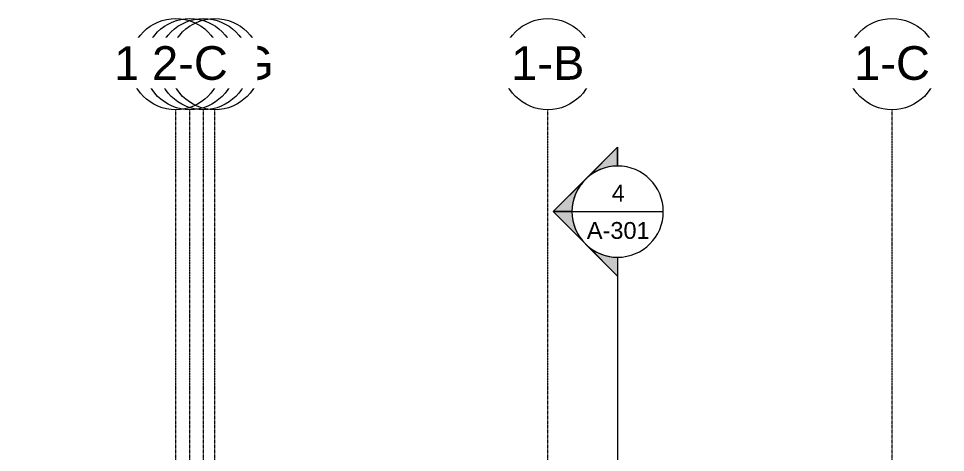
# Model space of a CAD drawing. Header units: inches. Extents: x 20478 to 36684, y -248 to 750.
# Drawn here: x 29496 to 30146, y 408 to 713 of the extents above; entities that cross this region are included whole.
import ezdxf

# ---------------------------------------------------------------- set-up
doc = ezdxf.new("R2010")
doc.units = ezdxf.units.IN
doc.header["$MEASUREMENT"] = 0
doc.linetypes.add('Grid Line 1_2_', pattern=[0.875, 0.5, -0.125, 0.125, -0.125])
for name, color, linetype, lineweight in [('G-ANNO-SYMB', 111, 'Continuous', 9), ('G-ANNO-TEXT', 231, 'Continuous', 9), ('S-GRID', 1, 'Continuous', 9), ('S-GRID-IDEN', 1, 'Continuous', 9)]:
    doc.layers.add(name, color=color, linetype=linetype, lineweight=lineweight)
doc.styles.add('Arial', font='arial.ttf', dxfattribs={"height": 23.60479})
doc.styles.add('Arial_1', font='arial.ttf', dxfattribs={"height": 11.802395})

# ---------------------------------------------------------------- blocks, each defined once
blk = doc.blocks.new('Grid - Grid Head - Circle-14747-Elevation - East')
at = {"layer": 'S-GRID-IDEN'}
blk.add_circle((-21143.8, 680.66), 32, dxfattribs=at)
blk = doc.blocks.new('Section - Section Head - Filled-1526-Elevation - East')
at = {"layer": 'G-ANNO-SYMB'}
h = blk.add_hatch(color=256, dxfattribs=at)
edge = h.paths.add_edge_path(flags=0)
edge.add_arc((-22059.83, 577.16), 32.04, 90, 132.0784, ccw=False)
edge.add_line((-22059.83, 609.2), (-22059.83, 622.41))
edge.add_line((-22059.83, 622.41), (-22081.31, 600.94))
h = blk.add_hatch(color=256, dxfattribs=at)
edge = h.paths.add_edge_path(flags=0)
edge.add_line((-22082.46, 599.78), (-22105.09, 577.16))
edge.add_line((-22105.09, 577.16), (-22091.83, 577.16))
edge.add_arc((-22059.83, 577.16), 32, 135, 180, ccw=False)
h = blk.add_hatch(color=256, dxfattribs=at)
edge = h.paths.add_edge_path(flags=0)
edge.add_arc((-22059.83, 577.16), 32, 180, 225, ccw=False)
edge.add_line((-22091.83, 577.16), (-22105.09, 577.16))
edge.add_line((-22105.09, 577.16), (-22082.46, 554.53))
h = blk.add_hatch(color=256, dxfattribs=at)
edge = h.paths.add_edge_path(flags=0)
edge.add_line((-22081.31, 553.37), (-22059.83, 531.9))
edge.add_line((-22059.83, 531.9), (-22059.83, 545.12))
edge.add_arc((-22059.83, 577.16), 32.04, 227.9216, 270, ccw=False)
for p, q in [((-22105.09, 577.16), (-22059.83, 622.41)), ((-22081.31, 600.94), (-22059.83, 622.41)), ((-22059.83, 609.16), (-22059.83, 622.41)), ((-22059.83, 622.41), (-22059.83, 609.2)), ((-22105.09, 577.16), (-22082.46, 599.78)), ((-22105.09, 577.16), (-22059.83, 531.9)), ((-22091.83, 577.16), (-22105.09, 577.16)), ((-22082.46, 554.53), (-22105.09, 577.16)), ((-22105.09, 577.16), (-22091.83, 577.16)), ((-22059.83, 531.9), (-22081.31, 553.37)), ((-22059.83, 545.16), (-22059.83, 531.9)), ((-22059.83, 545.12), (-22059.83, 531.9))]:
    blk.add_line(p, q, dxfattribs=at)
for radius, start, end in [(32, 90, 270), (32.04, 90, 132.0784), (32, 270, 90), (32, 135, 180), (32, 180, 225), (32.04, 227.9216, 270)]:
    blk.add_arc((-22059.83, 577.16), radius, start, end, dxfattribs=at)

msp = doc.modelspace()

# ---------------------------------------------------------------- linework, layer by layer
at = {"layer": 'G-ANNO-SYMB'}
for p, q in [((29884.33031, 577.15708), (29948.33031, 577.15708)), ((29916.33031, 545.15708), (29916.33031, -79.66081))]:
    msp.add_line(p, q, dxfattribs=at)
at = {"layer": 'G-ANNO-TEXT', "color": 145}
msp.add_arc((29063.82432, -684.82661), 1136.75909, 63.3750715, 90, dxfattribs=at)
at = {"layer": 'S-GRID', "linetype": 'Grid Line 1_2_'}
for p, q in [((29606.61059, -132), (29606.61059, 648.65882)), ((29616.61059, -132), (29616.61059, 648.65882)), ((29616.61059, -132), (29616.61059, 648.65882)), ((29626.11059, -132), (29626.11059, 648.65882)), ((29634.11059, -132), (29634.11059, 648.65882)), ((29867.36059, -132), (29867.36059, 648.65882)), ((29867.36059, -132), (29867.36059, 648.65882)), ((30108.61059, -132), (30108.61059, 648.65882)), ((30108.61059, -132), (30108.61059, 648.65882))]:
    msp.add_line(p, q, dxfattribs=at)

# ---------------------------------------------------------------- block references
at = {"layer": 'G-ANNO-SYMB'}
msp.add_blockref('Section - Section Head - Filled-1526-Elevation - East', (51976.1634, 0), dxfattribs=at)
at = {"layer": 'S-GRID-IDEN'}
for p in [(50769.9134, 0), (51011.1634, 0), (51252.4134, 0)]:
    msp.add_blockref('Grid - Grid Head - Circle-14747-Elevation - East', p, dxfattribs=at)

# ---------------------------------------------------------------- texts
at = {"layer": 'G-ANNO-SYMB', "attachment_point": 2, "line_spacing_factor": 0.938532, "style": 'Arial_1'}
for s, insert, char_height, width in [('4', (29916.74014, 596.04924), 11.8024, 10.944), ('A-301', (29916.74014, 569.86758), 11.802395, 52.416)]:
    msp.add_mtext(s, dxfattribs=dict(at, insert=insert, char_height=char_height, width=width))

# ---------------------------------------------------------------- next in the draw order: texts
at = {"layer": 'S-GRID-IDEN', "char_height": 23.60479, "width": 56.736, "attachment_point": 2, "line_spacing_factor": 0.938532, "style": 'Arial', "bg_fill": 3, "box_fill_scale": 1.25, "bg_fill_color": 0, "bg_fill_transparency": 0}
for s, insert in [('3-3', (29626.10444, 693.24132)), ('3-4', (29867.35444, 693.24132)), ('3-5', (30108.60444, 693.24132))]:
    msp.add_mtext(s, dxfattribs=dict(at, insert=insert))

# ---------------------------------------------------------------- next in the draw order: block references
at = {"layer": 'S-GRID-IDEN'}
for p in [(50777.9134, 0), (51011.1634, 0), (51252.4134, 0)]:
    msp.add_blockref('Grid - Grid Head - Circle-14747-Elevation - East', p, dxfattribs=at)

# ---------------------------------------------------------------- next in the draw order: texts
at = {"layer": 'S-GRID-IDEN', "char_height": 23.60479, "attachment_point": 2, "line_spacing_factor": 0.938532, "style": 'Arial', "bg_fill": 3, "box_fill_scale": 1.25, "bg_fill_color": 0, "bg_fill_transparency": 0}
for s, insert, width in [('3-3.G', (29634.10444, 693.24132), 98.208), ('1-B', (29867.35444, 693.24132), 61.056), ('1-C', (30108.60444, 693.24132), 63.072)]:
    msp.add_mtext(s, dxfattribs=dict(at, insert=insert, width=width))

# ---------------------------------------------------------------- next in the draw order: block references
at = {"layer": 'S-GRID-IDEN'}
msp.add_blockref('Grid - Grid Head - Circle-14747-Elevation - East', (50760.4134, 0), dxfattribs=at)

# ---------------------------------------------------------------- next in the draw order: texts
at = {"layer": 'S-GRID-IDEN', "insert": (29616.60444, 693.24132), "char_height": 23.60479, "width": 61.056, "attachment_point": 2, "line_spacing_factor": 0.938532, "style": 'Arial', "bg_fill": 3, "box_fill_scale": 1.25, "bg_fill_color": 0, "bg_fill_transparency": 0}
msp.add_mtext('1-A', dxfattribs=at)

# ---------------------------------------------------------------- next in the draw order: block references
at = {"layer": 'S-GRID-IDEN'}
msp.add_blockref('Grid - Grid Head - Circle-14747-Elevation - East', (50750.4134, 0), dxfattribs=at)

# ---------------------------------------------------------------- next in the draw order: texts
at = {"layer": 'S-GRID-IDEN', "insert": (29606.60444, 693.24132), "char_height": 23.60479, "width": 102.528, "attachment_point": 2, "line_spacing_factor": 0.938532, "style": 'Arial', "bg_fill": 3, "box_fill_scale": 1.25, "bg_fill_color": 0, "bg_fill_transparency": 0}
msp.add_mtext('1-A.G', dxfattribs=at)

# ---------------------------------------------------------------- next in the draw order: block references
at = {"layer": 'S-GRID-IDEN'}
msp.add_blockref('Grid - Grid Head - Circle-14747-Elevation - East', (50760.4134, 0), dxfattribs=at)

# ---------------------------------------------------------------- next in the draw order: texts
at = {"layer": 'S-GRID-IDEN', "insert": (29616.60444, 693.24132), "char_height": 23.60479, "width": 63.072, "attachment_point": 2, "line_spacing_factor": 0.938532, "style": 'Arial', "bg_fill": 3, "box_fill_scale": 1.25, "bg_fill_color": 0, "bg_fill_transparency": 0}
msp.add_mtext('2-C', dxfattribs=at)

doc.saveas('drawing.dxf')
